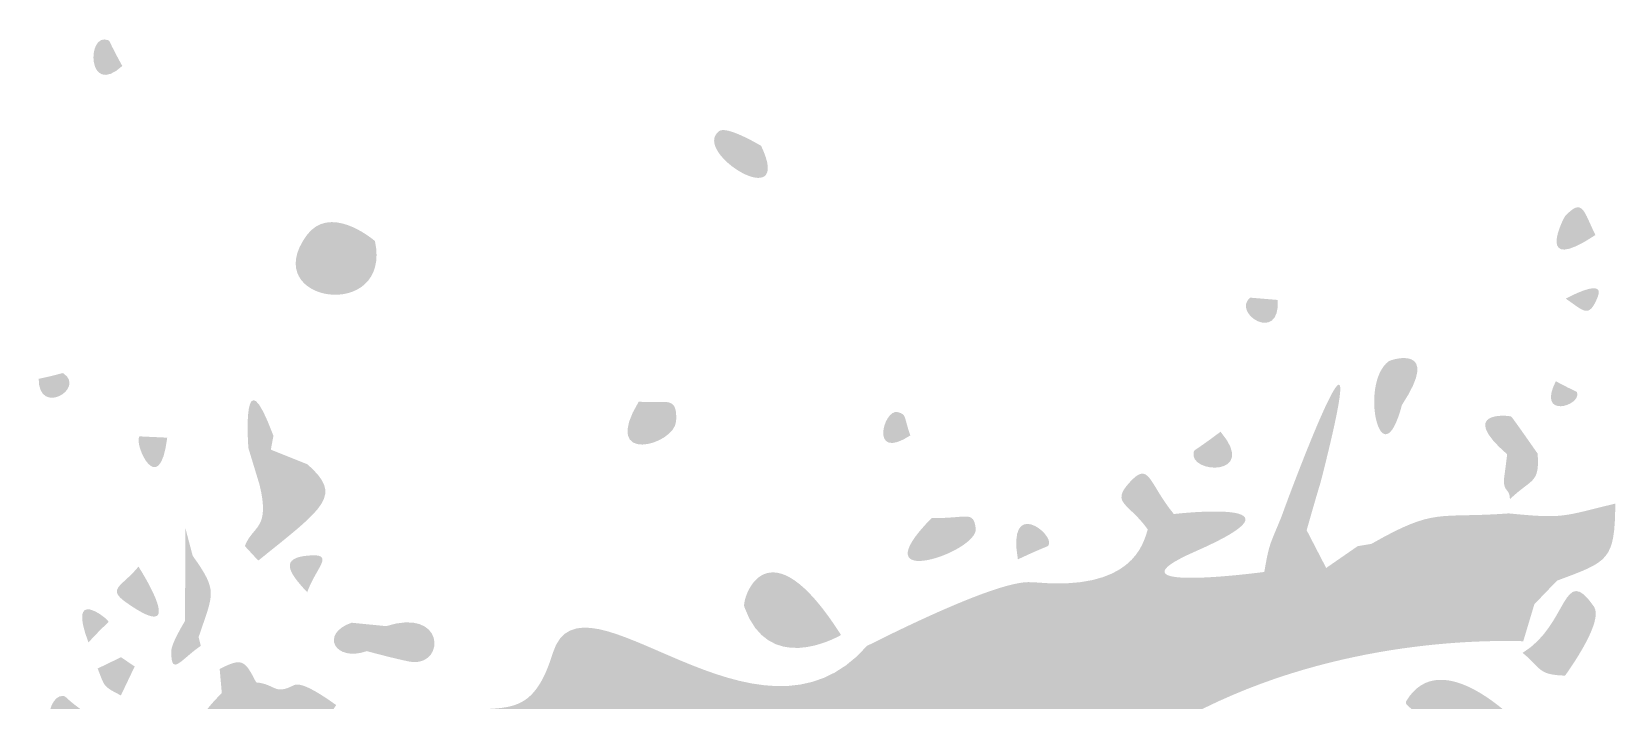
# Model space of a CAD drawing. Header units: millimetres. Extents: x 1329 to 1518, y 49 to 125.
# Drawn here: x 1340.66 to 1357.78, y 81.83 to 89.06 of the extents above; entities that cross this region are included whole.
import ezdxf

# ---------------------------------------------------------------- set-up
doc = ezdxf.new("R2010")
doc.units = ezdxf.units.MM

msp = doc.modelspace()

# ---------------------------------------------------------------- hatches: boundary and pattern name
at = {"true_color": 0x080808, "transparency": 33554687}
h = msp.add_hatch(color=18, dxfattribs=at)
edge = h.paths.add_edge_path(flags=0)
edge.add_spline(control_points=[(1341.639, 88.685), (1341.257, 88.335), (1341.251, 89.056), (1341.485, 88.964), (1341.508, 88.955), (1341.485, 88.964), (1341.639, 88.685)], knot_values=[0, 0, 0, 0, 1, 1, 1, 2, 2, 2, 2], degree=3, periodic=1)
h = msp.add_hatch(color=18, dxfattribs=at)
edge = h.paths.add_edge_path(flags=0)
edge.add_spline(control_points=[(1348.546, 87.821), (1348.907, 87.064), (1347.783, 87.75), (1348.092, 87.981), (1348.172, 88.041), (1348.513, 87.841), (1348.546, 87.821)], knot_values=[0, 0, 0, 0, 1, 1, 1, 2, 2, 2, 2], degree=3, periodic=1)
h = msp.add_hatch(color=18, dxfattribs=at)
edge = h.paths.add_edge_path(flags=0)
edge.add_spline(control_points=[(1344.371, 86.792), (1344.56, 85.908), (1343.103, 86.119), (1343.629, 86.849), (1343.878, 87.195), (1344.325, 86.83), (1344.371, 86.792)], knot_values=[0, 0, 0, 0, 1, 1, 1, 2, 2, 2, 2], degree=3, periodic=1)
h = msp.add_hatch(color=18, dxfattribs=at)
edge = h.paths.add_edge_path(flags=0)
edge.add_spline(control_points=[(1357.566, 86.857), (1356.902, 86.415), (1357.219, 87.04), (1357.24, 87.063), (1357.43, 87.266), (1357.439, 87.113), (1357.566, 86.857)], knot_values=[0, 0, 0, 0, 1, 1, 1, 2, 2, 2, 2], degree=3, periodic=1)
h = msp.add_hatch(color=18, dxfattribs=at)
edge = h.paths.add_edge_path(flags=0)
edge.add_spline(control_points=[(1354.177, 83.825), (1354.189, 83.869), (1355.244, 86.723), (1354.599, 84.199), (1354.588, 84.156), (1354.587, 84.168), (1354.444, 83.665), (1354.444, 83.665), (1354.177, 83.825), (1354.177, 83.825)], knot_values=[0, 0, 0, 0, 1, 1, 1, 2, 2, 2, 3, 3, 3, 3], degree=3, periodic=1)
h = msp.add_hatch(color=18, dxfattribs=at)
edge = h.paths.add_edge_path(flags=0)
edge.add_spline(control_points=[(1357.246, 86.169), (1357.27, 86.182), (1357.68, 86.405), (1357.59, 86.185), (1357.494, 85.952), (1357.444, 86.033), (1357.246, 86.169)], knot_values=[0, 0, 0, 0, 1, 1, 1, 2, 2, 2, 2], degree=3, periodic=1)
h = msp.add_hatch(color=18, dxfattribs=at)
edge = h.paths.add_edge_path(flags=0)
edge.add_spline(control_points=[(1354.132, 86.155), (1354.158, 85.676), (1353.633, 86.011), (1353.832, 86.18), (1353.832, 86.18), (1354.132, 86.155), (1354.132, 86.155)], knot_values=[0, 0, 0, 0, 1, 1, 1, 2, 2, 2, 2], degree=3, periodic=1)
h = msp.add_hatch(color=18, dxfattribs=at)
edge = h.paths.add_edge_path(flags=0)
edge.add_spline(control_points=[(1343.273, 84.686), (1343.273, 84.686), (1343.004, 84.548), (1343.004, 84.548), (1342.998, 84.572), (1342.927, 85.617), (1343.273, 84.686)], knot_values=[0, 0, 0, 0, 1, 1, 1, 2, 2, 2, 2], degree=3, periodic=1)
h = msp.add_hatch(color=18, dxfattribs=at)
edge = h.paths.add_edge_path(flags=0)
edge.add_spline(control_points=[(1355.474, 85.019), (1355.252, 84.18), (1355.007, 85.249), (1355.33, 85.491), (1355.361, 85.515), (1355.91, 85.681), (1355.474, 85.019)], knot_values=[0, 0, 0, 0, 1, 1, 1, 2, 2, 2, 2], degree=3, periodic=1)
h = msp.add_hatch(color=18, dxfattribs=at)
edge = h.paths.add_edge_path(flags=0)
edge.add_spline(control_points=[(1340.735, 85.302), (1341.005, 85.359), (1340.986, 85.372), (1341.005, 85.359), (1341.242, 85.198), (1340.734, 84.892), (1340.735, 85.302)], knot_values=[0, 0, 0, 0, 1, 1, 1, 2, 2, 2, 2], degree=3, periodic=1)
h = msp.add_hatch(color=18, dxfattribs=at)
edge = h.paths.add_edge_path(flags=0)
edge.add_spline(control_points=[(1357.138, 85.276), (1357.368, 85.152), (1357.362, 85.172), (1357.368, 85.152), (1357.412, 85.008), (1356.928, 84.865), (1357.138, 85.276)], knot_values=[0, 0, 0, 0, 1, 1, 1, 2, 2, 2, 2], degree=3, periodic=1)
h = msp.add_hatch(color=18, dxfattribs=at)
edge = h.paths.add_edge_path(flags=0)
edge.add_spline(control_points=[(1347.223, 85.056), (1347.509, 85.024), (1347.642, 85.14), (1347.627, 84.846), (1347.614, 84.584), (1346.799, 84.359), (1347.223, 85.056)], knot_values=[0, 0, 0, 0, 1, 1, 1, 2, 2, 2, 2], degree=3, periodic=1)
h = msp.add_hatch(color=18, dxfattribs=at)
edge = h.paths.add_edge_path(flags=0)
edge.add_spline(control_points=[(1350.159, 84.69), (1349.714, 84.399), (1349.869, 84.982), (1350.022, 84.942), (1350.121, 84.917), (1350.086, 84.897), (1350.159, 84.69)], knot_values=[0, 0, 0, 0, 1, 1, 1, 2, 2, 2, 2], degree=3, periodic=1)
h = msp.add_hatch(color=18, dxfattribs=at)
edge = h.paths.add_edge_path(flags=0)
edge.add_spline(control_points=[(1356.612, 84.486), (1356.066, 84.96), (1356.626, 84.909), (1356.655, 84.894), (1356.668, 84.887), (1356.918, 84.526), (1356.941, 84.494), (1356.941, 84.494), (1356.612, 84.486), (1356.612, 84.486)], knot_values=[0, 0, 0, 0, 1, 1, 1, 2, 2, 2, 3, 3, 3, 3], degree=3, periodic=1)
h = msp.add_hatch(color=18, dxfattribs=at)
edge = h.paths.add_edge_path(flags=0)
edge.add_spline(control_points=[(1342.125, 84.666), (1342.039, 83.978), (1341.758, 84.603), (1341.825, 84.68), (1341.825, 84.68), (1342.125, 84.666), (1342.125, 84.666)], knot_values=[0, 0, 0, 0, 1, 1, 1, 2, 2, 2, 2], degree=3, periodic=1)
for points in [[(1343.273, 84.686), (1343.245, 84.536), (1343.123, 84.157), (1343.004, 84.548)], [(1344.118, 82.665), (1344.491, 82.628), (1344.283, 82.358)]]:
    msp.add_hatch(color=18, dxfattribs=at).paths.add_polyline_path(points, flags=0)
h = msp.add_hatch(color=18, dxfattribs=at)
edge = h.paths.add_edge_path(flags=0)
edge.add_spline(control_points=[(1353.513, 84.73), (1353.932, 84.239), (1353.162, 84.271), (1353.223, 84.512), (1353.231, 84.54), (1353.223, 84.512), (1353.513, 84.73)], knot_values=[0, 0, 0, 0, 1, 1, 1, 2, 2, 2, 2], degree=3, periodic=1)
h = msp.add_hatch(color=18, dxfattribs=at)
edge = h.paths.add_edge_path(flags=0)
edge.add_spline(control_points=[(1343.245, 84.536), (1343.245, 84.536), (1343.641, 84.378), (1343.641, 84.378), (1343.387, 84.192), (1343.421, 84.177), (1343.123, 84.157), (1343.123, 84.157), (1343.245, 84.536), (1343.245, 84.536)], knot_values=[0, 0, 0, 0, 1, 1, 1, 2, 2, 2, 3, 3, 3, 3], degree=3, periodic=1)
h = msp.add_hatch(color=18, dxfattribs=at)
edge = h.paths.add_edge_path(flags=0)
edge.add_spline(control_points=[(1353.008, 83.84), (1353.008, 83.84), (1352.726, 83.674), (1352.726, 83.674), (1352.523, 83.959), (1352.326, 83.954), (1352.523, 84.175), (1352.746, 84.426), (1352.732, 84.176), (1353.008, 83.84)], knot_values=[0, 0, 0, 0, 1, 1, 1, 2, 2, 2, 3, 3, 3, 3], degree=3, periodic=1)
h = msp.add_hatch(color=18, dxfattribs=at)
edge = h.paths.add_edge_path(flags=0)
edge.add_spline(control_points=[(1356.612, 84.486), (1356.612, 84.486), (1356.941, 84.494), (1356.941, 84.494), (1356.966, 84.166), (1356.876, 84.227), (1356.642, 84.001), (1356.64, 84.11), (1356.578, 84.081), (1356.576, 84.198), (1356.576, 84.221), (1356.576, 84.198), (1356.612, 84.486)], knot_values=[0, 0, 0, 0, 1, 1, 1, 2, 2, 2, 3, 3, 3, 4, 4, 4, 4], degree=3, periodic=1)
h = msp.add_hatch(color=18, dxfattribs=at)
edge = h.paths.add_edge_path(flags=0)
edge.add_spline(control_points=[(1343.641, 84.378), (1344.022, 84.04), (1343.839, 83.923), (1343.109, 83.337), (1343.109, 83.337), (1342.964, 83.494), (1342.964, 83.494), (1343.05, 83.721), (1343.241, 83.669), (1343.123, 84.157), (1343.421, 84.177), (1343.387, 84.192), (1343.641, 84.378)], knot_values=[0, 0, 0, 0, 1, 1, 1, 2, 2, 2, 3, 3, 3, 4, 4, 4, 4], degree=3, periodic=1)
h = msp.add_hatch(color=18, dxfattribs=at)
edge = h.paths.add_edge_path(flags=0)
edge.add_spline(control_points=[(1357.781, 83.953), (1357.776, 83.336), (1357.708, 83.328), (1357.151, 83.12), (1357.128, 83.135), (1356.205, 83.618), (1356.906, 82.865), (1356.906, 82.865), (1356.786, 82.465), (1356.786, 82.465), (1356.492, 82.472), (1354.801, 82.516), (1353.191, 81.668), (1352.428, 81.443), (1352.441, 81.469), (1351.737, 81.109), (1351.242, 81.014), (1351.211, 81.076), (1350.891, 80.66), (1350.729, 80.508), (1350.749, 80.536), (1350.528, 80.435), (1349.073, 80.568), (1349.053, 80.484), (1349.025, 80.365), (1348.92, 79.918), (1349.064, 79.87), (1348.727, 79.551), (1348.463, 79.569), (1348.483, 79.576), (1348.23, 79.678), (1348.204, 80.181), (1348.302, 80.178), (1348.274, 80.21), (1348.241, 80.248), (1348.181, 80.315), (1347.722, 79.93), (1347.139, 79.745), (1346.618, 78.823), (1346.551, 78.704), (1346.234, 77.995), (1346.211, 77.953), (1345.452, 77.816), (1345.023, 77.738), (1345.098, 77.471), (1344.665, 77.559), (1344.665, 77.559), (1344.429, 78.005), (1344.429, 78.005), (1344.359, 78.551), (1344.418, 78.553), (1344.132, 79.022), (1344.132, 79.022), (1344.169, 79.363), (1344.169, 79.363), (1344.418, 80.268), (1343.934, 80.225), (1343.912, 81.164), (1344.159, 80.962), (1344.137, 80.97), (1344.466, 80.951), (1344.466, 80.951), (1344.747, 81.569), (1344.747, 81.569), (1345.617, 81.937), (1346.009, 81.412), (1346.294, 82.338), (1346.612, 83.367), (1348.515, 81.07), (1349.69, 82.414), (1351.318, 83.231), (1351.453, 83.088), (1351.495, 83.102), (1352.563, 83), (1352.679, 83.521), (1352.726, 83.674), (1352.726, 83.674), (1353.008, 83.84), (1353.008, 83.84), (1353.045, 83.845), (1354.565, 84.017), (1353.243, 83.437), (1352.196, 82.978), (1353.924, 83.206), (1353.986, 83.214), (1354.338, 83.159), (1354.319, 83.16), (1354.655, 83.257), (1354.655, 83.257), (1354.996, 83.493), (1354.996, 83.493), (1354.996, 83.493), (1355.145, 83.518), (1355.145, 83.518), (1355.844, 83.917), (1355.855, 83.789), (1356.629, 83.847), (1357.23, 83.788), (1357.199, 83.813), (1357.781, 83.953)], knot_values=[0, 0, 0, 0, 1, 1, 1, 2, 2, 2, 3, 3, 3, 4, 4, 4, 5, 5, 5, 6, 6, 6, 7, 7, 7, 8, 8, 8, 9, 9, 9, 10, 10, 10, 11, 11, 11, 12, 12, 12, 13, 13, 13, 14, 14, 14, 15, 15, 15, 16, 16, 16, 17, 17, 17, 18, 18, 18, 19, 19, 19, 20, 20, 20, 21, 21, 21, 22, 22, 22, 23, 23, 23, 24, 24, 24, 25, 25, 25, 26, 26, 26, 27, 27, 27, 28, 28, 28, 29, 29, 29, 30, 30, 30, 31, 31, 31, 32, 32, 32, 33, 33, 33, 33], degree=3, periodic=1)
h = msp.add_hatch(color=18, dxfattribs=at)
edge = h.paths.add_edge_path(flags=0)
edge.add_spline(control_points=[(1351.322, 83.35), (1351.204, 84.025), (1351.711, 83.629), (1351.656, 83.508), (1351.643, 83.481), (1351.656, 83.508), (1351.322, 83.35)], knot_values=[0, 0, 0, 0, 1, 1, 1, 2, 2, 2, 2], degree=3, periodic=1)
h = msp.add_hatch(color=18, dxfattribs=at)
edge = h.paths.add_edge_path(flags=0)
edge.add_spline(control_points=[(1349.41, 82.532), (1349.333, 82.49), (1348.625, 82.102), (1348.364, 82.836), (1348.335, 82.919), (1348.609, 83.796), (1349.41, 82.532)], knot_values=[0, 0, 0, 0, 1, 1, 1, 2, 2, 2, 2], degree=3, periodic=1)
h = msp.add_hatch(color=18, dxfattribs=at)
edge = h.paths.add_edge_path(flags=0)
edge.add_spline(control_points=[(1350.39, 83.797), (1350.771, 83.79), (1350.841, 83.884), (1350.866, 83.684), (1350.898, 83.428), (1349.59, 82.989), (1350.39, 83.797)], knot_values=[0, 0, 0, 0, 1, 1, 1, 2, 2, 2, 2], degree=3, periodic=1)
h = msp.add_hatch(color=18, dxfattribs=at)
edge = h.paths.add_edge_path(flags=0)
edge.add_spline(control_points=[(1354.177, 83.825), (1354.177, 83.825), (1354.444, 83.665), (1354.444, 83.665), (1354.444, 83.665), (1354.655, 83.257), (1354.655, 83.257), (1354.319, 83.16), (1354.338, 83.159), (1353.986, 83.214), (1354.043, 83.545), (1354.05, 83.509), (1354.177, 83.825)], knot_values=[0, 0, 0, 0, 1, 1, 1, 2, 2, 2, 3, 3, 3, 4, 4, 4, 4], degree=3, periodic=1)
h = msp.add_hatch(color=18, dxfattribs=at)
edge = h.paths.add_edge_path(flags=0)
edge.add_spline(control_points=[(1342.322, 83.685), (1342.322, 83.685), (1342.4, 83.389), (1342.4, 83.389), (1342.676, 83.002), (1342.625, 82.989), (1342.464, 82.509), (1342.464, 82.509), (1342.317, 82.685), (1342.317, 82.685), (1342.317, 82.685), (1342.322, 83.685), (1342.322, 83.685)], knot_values=[0, 0, 0, 0, 1, 1, 1, 2, 2, 2, 3, 3, 3, 4, 4, 4, 4], degree=3, periodic=1)
h = msp.add_hatch(color=18, dxfattribs=at)
edge = h.paths.add_edge_path(flags=0)
edge.add_spline(control_points=[(1357.151, 83.12), (1357.151, 83.12), (1356.906, 82.865), (1356.906, 82.865), (1356.205, 83.618), (1357.128, 83.135), (1357.151, 83.12)], knot_values=[0, 0, 0, 0, 1, 1, 1, 2, 2, 2, 2], degree=3, periodic=1)
h = msp.add_hatch(color=18, dxfattribs=at)
edge = h.paths.add_edge_path(flags=0)
edge.add_spline(control_points=[(1343.638, 82.995), (1343.422, 83.223), (1343.351, 83.365), (1343.648, 83.391), (1343.949, 83.417), (1343.737, 83.27), (1343.638, 82.995)], knot_values=[0, 0, 0, 0, 1, 1, 1, 2, 2, 2, 2], degree=3, periodic=1)
h = msp.add_hatch(color=18, dxfattribs=at)
edge = h.paths.add_edge_path(flags=0)
edge.add_spline(control_points=[(1341.814, 83.272), (1341.831, 83.244), (1342.378, 82.392), (1341.681, 82.884), (1341.464, 83.036), (1341.64, 83.056), (1341.814, 83.272)], knot_values=[0, 0, 0, 0, 1, 1, 1, 2, 2, 2, 2], degree=3, periodic=1)
h = msp.add_hatch(color=18, dxfattribs=at)
edge = h.paths.add_edge_path(flags=0)
edge.add_spline(control_points=[(1356.779, 82.339), (1357.276, 82.642), (1357.213, 83.322), (1357.55, 82.84), (1357.662, 82.681), (1357.275, 82.146), (1357.238, 82.093), (1356.941, 82.102), (1356.989, 82.167), (1356.779, 82.339)], knot_values=[0, 0, 0, 0, 1, 1, 1, 2, 2, 2, 3, 3, 3, 3], degree=3, periodic=1)
h = msp.add_hatch(color=18, dxfattribs=at)
edge = h.paths.add_edge_path(flags=0)
edge.add_spline(control_points=[(1341.273, 82.452), (1341.04, 83.068), (1341.476, 82.708), (1341.486, 82.684), (1341.496, 82.661), (1341.486, 82.684), (1341.273, 82.452)], knot_values=[0, 0, 0, 0, 1, 1, 1, 2, 2, 2, 2], degree=3, periodic=1)
h = msp.add_hatch(color=18, dxfattribs=at)
edge = h.paths.add_edge_path(flags=0)
edge.add_spline(control_points=[(1344.491, 82.628), (1345.122, 82.831), (1345.133, 82.221), (1344.785, 82.239), (1344.712, 82.243), (1344.322, 82.347), (1344.283, 82.358), (1344.283, 82.358), (1344.491, 82.628), (1344.491, 82.628)], knot_values=[0, 0, 0, 0, 1, 1, 1, 2, 2, 2, 3, 3, 3, 3], degree=3, periodic=1)
h = msp.add_hatch(color=18, dxfattribs=at)
edge = h.paths.add_edge_path(flags=0)
edge.add_spline(control_points=[(1342.317, 82.685), (1342.317, 82.685), (1342.464, 82.509), (1342.464, 82.509), (1342.464, 82.509), (1342.488, 82.415), (1342.488, 82.415), (1342.278, 82.274), (1342.165, 82.074), (1342.169, 82.352), (1342.169, 82.381), (1342.169, 82.433), (1342.317, 82.685)], knot_values=[0, 0, 0, 0, 1, 1, 1, 2, 2, 2, 3, 3, 3, 4, 4, 4, 4], degree=3, periodic=1)
h = msp.add_hatch(color=18, dxfattribs=at)
edge = h.paths.add_edge_path(flags=0)
edge.add_spline(control_points=[(1344.118, 82.665), (1344.118, 82.665), (1344.283, 82.358), (1344.283, 82.358), (1343.937, 82.235), (1343.772, 82.546), (1344.118, 82.665)], knot_values=[0, 0, 0, 0, 1, 1, 1, 2, 2, 2, 2], degree=3, periodic=1)
h = msp.add_hatch(color=18, dxfattribs=at)
edge = h.paths.add_edge_path(flags=0)
edge.add_spline(control_points=[(1355.617, 81.664), (1355.648, 81.716), (1355.489, 81.765), (1355.52, 81.817), (1355.905, 82.455), (1356.739, 81.577), (1356.812, 81.5), (1356.359, 81.2), (1356.335, 81.454), (1355.809, 81.438), (1355.809, 81.438), (1355.617, 81.664), (1355.617, 81.664)], knot_values=[0, 0, 0, 0, 1, 1, 1, 2, 2, 2, 3, 3, 3, 4, 4, 4, 4], degree=3, periodic=1)
h = msp.add_hatch(color=18, dxfattribs=at)
edge = h.paths.add_edge_path(flags=0)
edge.add_spline(control_points=[(1341.625, 82.292), (1341.625, 82.292), (1341.773, 82.192), (1341.773, 82.192), (1341.773, 82.192), (1341.624, 81.879), (1341.624, 81.879), (1341.427, 81.979), (1341.449, 81.974), (1341.373, 82.17), (1341.373, 82.17), (1341.625, 82.292), (1341.625, 82.292)], knot_values=[0, 0, 0, 0, 1, 1, 1, 2, 2, 2, 3, 3, 3, 4, 4, 4, 4], degree=3, periodic=1)
h = msp.add_hatch(color=18, dxfattribs=at)
edge = h.paths.add_edge_path(flags=0)
edge.add_spline(control_points=[(1342.692, 82.165), (1342.931, 82.286), (1342.961, 82.268), (1343.086, 82.02), (1342.901, 81.904), (1342.928, 81.857), (1342.715, 81.903), (1342.715, 81.903), (1342.692, 82.165), (1342.692, 82.165)], knot_values=[0, 0, 0, 0, 1, 1, 1, 2, 2, 2, 3, 3, 3, 3], degree=3, periodic=1)
h = msp.add_hatch(color=18, dxfattribs=at)
edge = h.paths.add_edge_path(flags=0)
edge.add_spline(control_points=[(1343.086, 82.02), (1343.295, 82.001), (1343.282, 81.882), (1343.483, 81.984), (1343.519, 82.003), (1343.586, 82.037), (1343.951, 81.775), (1343.951, 81.775), (1343.85, 81.618), (1343.85, 81.618), (1343.85, 81.618), (1343.469, 81.482), (1343.469, 81.482), (1343.469, 81.482), (1343.042, 81.323), (1343.042, 81.323), (1341.932, 81.167), (1342.677, 81.866), (1342.715, 81.903), (1342.928, 81.857), (1342.901, 81.904), (1343.086, 82.02)], knot_values=[0, 0, 0, 0, 1, 1, 1, 2, 2, 2, 3, 3, 3, 4, 4, 4, 5, 5, 5, 6, 6, 6, 7, 7, 7, 7], degree=3, periodic=1)
h = msp.add_hatch(color=18, dxfattribs=at)
edge = h.paths.add_edge_path(flags=0)
edge.add_spline(control_points=[(1341.532, 81.508), (1340.659, 81.111), (1340.797, 81.9), (1341, 81.873), (1341.051, 81.867), (1341.015, 81.818), (1341.532, 81.508)], knot_values=[0, 0, 0, 0, 1, 1, 1, 2, 2, 2, 2], degree=3, periodic=1)

doc.saveas('drawing.dxf')
